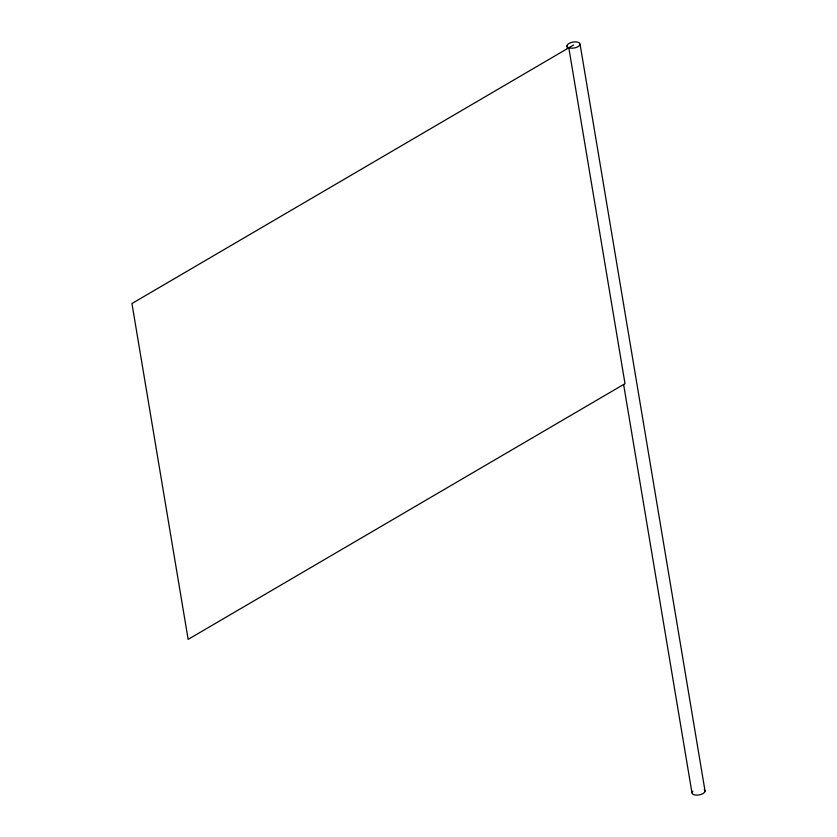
<?xml version="1.0" encoding="UTF-8"?>
<svg xmlns="http://www.w3.org/2000/svg" width="837" height="837" viewBox="0 0 837 837"><rect width="100%" height="100%" fill="white"/><g stroke="black" fill="none" stroke-linecap="round" stroke-linejoin="round"><path stroke-width="1.26" d="M573.512 45.052L131.943 303.517L188.147 639.374L625.009 383.66L568.804 47.803M580.072 44.246A6.623 3.045 -9.5 0 1 570.143 48.127A6.623 3.045 -9.5 0 1 570.342 42.771A6.623 3.045 -9.5 0 1 580.072 44.246L705.057 791.143M566.963 45.857L567.402 48.431M623.638 384.539L691.958 792.754M704.231 789.709A6.623 3.045 -9.5 0 1 698.393 795.045A6.623 3.045 -9.5 0 1 692.89 791.101"/></g></svg>
